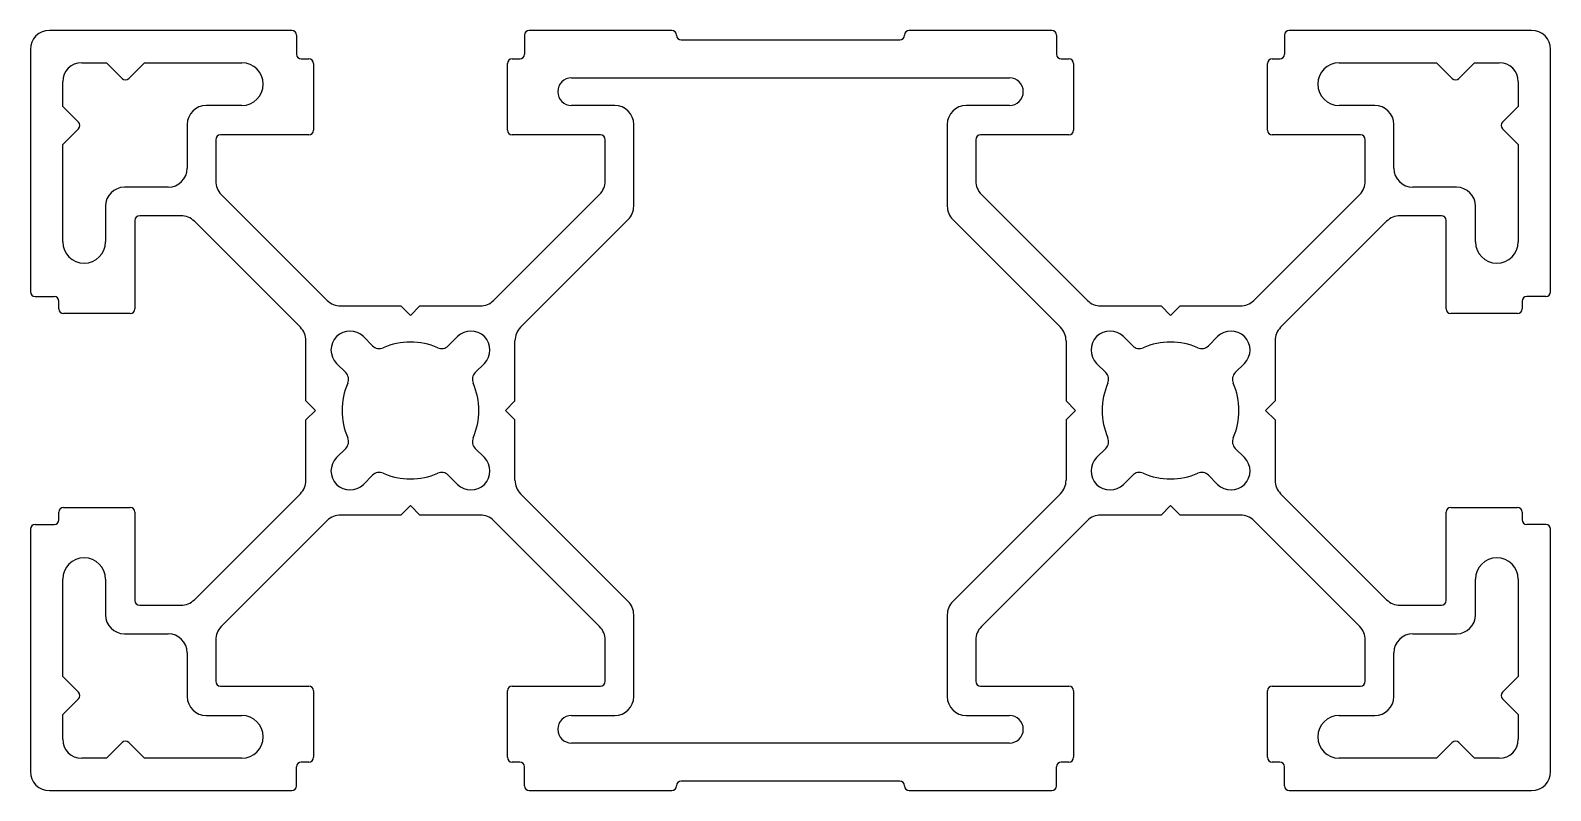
# Model space of a CAD drawing. Extents: x 2098.3 to 2178.3, y 1966.3 to 2006.3.
import ezdxf

# ---------------------------------------------------------------- set-up
doc = ezdxf.new("R2010")
doc.units = 0
doc.layers.get('0').update_dxf_attribs({"linetype": 'CONTINUOUS'})

msp = doc.modelspace()

# ---------------------------------------------------------------- linework, layer by layer
for p, q in [((2112.064, 2006.307), (2099.314, 2006.307)), ((2112.314, 2006.057), (2112.314, 2005.057)), ((2124.314, 2006.057), (2124.314, 2005.057)), ((2132.064, 2006.307), (2124.564, 2006.307)), ((2132.564, 2005.807), (2144.064, 2005.807)), ((2152.064, 2006.307), (2144.564, 2006.307)), ((2152.314, 2006.057), (2152.314, 2005.057)), ((2164.314, 2006.057), (2164.314, 2005.057)), ((2177.314, 2006.307), (2164.564, 2006.307)), ((2098.314, 2005.307), (2098.314, 1992.557)), ((2112.564, 2004.807), (2112.964, 2004.807)), ((2123.664, 2004.807), (2124.064, 2004.807)), ((2152.564, 2004.807), (2152.964, 2004.807)), ((2163.664, 2004.807), (2164.064, 2004.807)), ((2178.314, 1992.557), (2178.314, 2005.307)), ((2101.014, 2004.607), (2102.314, 2004.607)), ((2102.314, 2004.607), (2103.137, 2003.784)), ((2103.491, 2003.784), (2104.314, 2004.607)), ((2104.314, 2004.607), (2109.439, 2004.607)), ((2113.214, 2004.557), (2113.214, 2001.057)), ((2123.414, 2001.057), (2123.414, 2004.557)), ((2153.214, 2004.557), (2153.214, 2001.057)), ((2163.414, 2001.057), (2163.414, 2004.557)), ((2167.189, 2004.607), (2172.314, 2004.607)), ((2172.314, 2004.607), (2173.137, 2003.784)), ((2173.491, 2003.784), (2174.314, 2004.607)), ((2174.314, 2004.607), (2175.614, 2004.607)), ((2100.014, 2002.307), (2100.014, 2003.607)), ((2126.789, 2003.807), (2149.839, 2003.807)), ((2176.614, 2003.607), (2176.614, 2002.307)), ((2100.837, 2001.484), (2100.014, 2002.307)), ((2109.439, 2002.357), (2107.564, 2002.357)), ((2129.064, 2002.357), (2126.789, 2002.357)), ((2149.839, 2002.357), (2147.564, 2002.357)), ((2169.064, 2002.357), (2167.189, 2002.357)), ((2176.614, 2002.307), (2175.791, 2001.484)), ((2100.014, 2000.307), (2100.837, 2001.13)), ((2106.564, 2001.357), (2106.564, 1999.057)), ((2112.964, 2000.807), (2108.314, 2000.807)), ((2128.314, 2000.807), (2123.664, 2000.807)), ((2130.064, 1997.057), (2130.064, 2001.357)), ((2146.564, 2001.357), (2146.564, 1997.057)), ((2152.964, 2000.807), (2148.314, 2000.807)), ((2168.314, 2000.807), (2163.664, 2000.807)), ((2170.064, 1999.057), (2170.064, 2001.357)), ((2175.791, 2001.13), (2176.614, 2000.307)), ((2100.014, 1995.182), (2100.014, 2000.307)), ((2108.064, 2000.557), (2108.064, 1998.385)), ((2128.564, 1998.385), (2128.564, 2000.557)), ((2148.064, 2000.557), (2148.064, 1998.385)), ((2168.564, 1998.385), (2168.564, 2000.557)), ((2176.614, 2000.307), (2176.614, 1995.182)), ((2105.564, 1998.057), (2103.264, 1998.057)), ((2108.357, 1997.678), (2113.935, 1992.1)), ((2122.692, 1992.1), (2128.271, 1997.678)), ((2148.357, 1997.678), (2153.935, 1992.1)), ((2162.692, 1992.1), (2168.271, 1997.678)), ((2173.364, 1998.057), (2171.064, 1998.057)), ((2102.264, 1997.057), (2102.264, 1995.182)), ((2174.364, 1995.182), (2174.364, 1997.057)), ((2103.814, 1996.307), (2103.814, 1991.657)), ((2106.235, 1996.557), (2104.064, 1996.557)), ((2112.521, 1990.685), (2106.942, 1996.264)), ((2124.107, 1990.685), (2129.771, 1996.35)), ((2146.857, 1996.35), (2152.521, 1990.685)), ((2169.685, 1996.264), (2164.107, 1990.685)), ((2172.564, 1996.557), (2170.392, 1996.557)), ((2172.814, 1991.657), (2172.814, 1996.307)), ((2098.564, 1992.307), (2099.564, 1992.307)), ((2099.814, 1991.657), (2099.814, 1992.057)), ((2176.814, 1992.057), (2176.814, 1991.657)), ((2178.064, 1992.307), (2177.064, 1992.307)), ((2103.564, 1991.407), (2100.064, 1991.407)), ((2114.642, 1991.807), (2117.814, 1991.807)), ((2117.814, 1991.807), (2118.314, 1991.307)), ((2118.314, 1991.307), (2118.814, 1991.807)), ((2118.814, 1991.807), (2121.985, 1991.807)), ((2154.642, 1991.807), (2157.814, 1991.807)), ((2157.814, 1991.807), (2158.314, 1991.307)), ((2158.314, 1991.307), (2158.814, 1991.807)), ((2158.814, 1991.807), (2161.985, 1991.807)), ((2176.564, 1991.407), (2173.064, 1991.407)), ((2112.814, 1986.807), (2112.814, 1989.978)), ((2115.839, 1990.196), (2116.323, 1989.712)), ((2120.305, 1989.712), (2120.789, 1990.196)), ((2123.814, 1986.807), (2123.814, 1989.978)), ((2152.814, 1989.978), (2152.814, 1986.807)), ((2155.839, 1990.196), (2156.323, 1989.712)), ((2160.305, 1989.712), (2160.789, 1990.196)), ((2163.814, 1989.978), (2163.814, 1986.807)), ((2114.909, 1988.298), (2114.425, 1988.782)), ((2122.203, 1988.782), (2121.719, 1988.298)), ((2154.909, 1988.298), (2154.425, 1988.782)), ((2162.203, 1988.782), (2161.719, 1988.298)), ((2113.314, 1986.307), (2112.814, 1986.807)), ((2123.314, 1986.307), (2123.814, 1986.807)), ((2152.814, 1986.807), (2153.314, 1986.307)), ((2163.814, 1986.807), (2163.314, 1986.307)), ((2112.814, 1985.807), (2113.314, 1986.307)), ((2112.814, 1982.635), (2112.814, 1985.807)), ((2123.814, 1985.807), (2123.314, 1986.307)), ((2123.814, 1982.635), (2123.814, 1985.807)), ((2153.314, 1986.307), (2152.814, 1985.807)), ((2152.814, 1985.807), (2152.814, 1982.635)), ((2163.314, 1986.307), (2163.814, 1985.807)), ((2163.814, 1985.807), (2163.814, 1982.635)), ((2114.425, 1983.832), (2114.909, 1984.316)), ((2121.719, 1984.316), (2122.203, 1983.832)), ((2154.425, 1983.832), (2154.909, 1984.316)), ((2161.719, 1984.316), (2162.203, 1983.832)), ((2116.323, 1982.902), (2115.839, 1982.418)), ((2120.789, 1982.418), (2120.305, 1982.902)), ((2156.323, 1982.902), (2155.839, 1982.418)), ((2160.789, 1982.418), (2160.305, 1982.902)), ((2106.942, 1976.35), (2112.521, 1981.928)), ((2129.771, 1976.264), (2124.107, 1981.928)), ((2152.521, 1981.928), (2146.857, 1976.264)), ((2164.107, 1981.928), (2169.685, 1976.35)), ((2099.814, 1980.557), (2099.814, 1980.957)), ((2100.064, 1981.207), (2103.564, 1981.207)), ((2103.814, 1980.957), (2103.814, 1976.307)), ((2117.814, 1980.807), (2114.642, 1980.807)), ((2118.314, 1981.307), (2117.814, 1980.807)), ((2118.814, 1980.807), (2118.314, 1981.307)), ((2121.985, 1980.807), (2118.814, 1980.807)), ((2157.814, 1980.807), (2154.642, 1980.807)), ((2158.314, 1981.307), (2157.814, 1980.807)), ((2158.814, 1980.807), (2158.314, 1981.307)), ((2161.985, 1980.807), (2158.814, 1980.807)), ((2172.814, 1976.307), (2172.814, 1980.957)), ((2173.064, 1981.207), (2176.564, 1981.207)), ((2176.814, 1980.957), (2176.814, 1980.557)), ((2098.314, 1980.057), (2098.314, 1967.307)), ((2098.564, 1980.307), (2099.564, 1980.307)), ((2113.935, 1980.514), (2108.357, 1974.935)), ((2128.271, 1974.935), (2122.692, 1980.514)), ((2153.935, 1980.514), (2148.357, 1974.935)), ((2168.271, 1974.935), (2162.692, 1980.514)), ((2178.064, 1980.307), (2177.064, 1980.307)), ((2178.314, 1967.307), (2178.314, 1980.057)), ((2100.014, 1972.307), (2100.014, 1977.432)), ((2102.264, 1977.432), (2102.264, 1975.557)), ((2174.364, 1975.557), (2174.364, 1977.432)), ((2176.614, 1977.432), (2176.614, 1972.307)), ((2104.064, 1976.057), (2106.235, 1976.057)), ((2170.392, 1976.057), (2172.564, 1976.057)), ((2130.064, 1971.257), (2130.064, 1975.557)), ((2146.564, 1975.557), (2146.564, 1971.257)), ((2103.264, 1974.557), (2105.564, 1974.557)), ((2171.064, 1974.557), (2173.364, 1974.557)), ((2108.064, 1974.228), (2108.064, 1972.057)), ((2128.564, 1972.057), (2128.564, 1974.228)), ((2148.064, 1974.228), (2148.064, 1972.057)), ((2168.564, 1972.057), (2168.564, 1974.228)), ((2106.564, 1973.557), (2106.564, 1971.257)), ((2170.064, 1971.257), (2170.064, 1973.557)), ((2100.837, 1971.484), (2100.014, 1972.307)), ((2176.614, 1972.307), (2175.791, 1971.484)), ((2108.314, 1971.807), (2112.964, 1971.807)), ((2113.214, 1971.557), (2113.214, 1968.057)), ((2123.414, 1968.057), (2123.414, 1971.557)), ((2123.664, 1971.807), (2128.314, 1971.807)), ((2148.314, 1971.807), (2152.964, 1971.807)), ((2153.214, 1971.557), (2153.214, 1968.057)), ((2163.414, 1968.057), (2163.414, 1971.557)), ((2163.664, 1971.807), (2168.314, 1971.807)), ((2100.014, 1970.307), (2100.837, 1971.13)), ((2175.791, 1971.13), (2176.614, 1970.307)), ((2100.014, 1969.007), (2100.014, 1970.307)), ((2107.564, 1970.257), (2109.439, 1970.257)), ((2126.789, 1970.257), (2129.064, 1970.257)), ((2147.564, 1970.257), (2149.839, 1970.257)), ((2167.189, 1970.257), (2169.064, 1970.257)), ((2176.614, 1970.307), (2176.614, 1969.007)), ((2103.137, 1968.83), (2102.314, 1968.007)), ((2104.314, 1968.007), (2103.491, 1968.83)), ((2149.839, 1968.807), (2126.789, 1968.807)), ((2173.137, 1968.83), (2172.314, 1968.007)), ((2174.314, 1968.007), (2173.491, 1968.83)), ((2102.314, 1968.007), (2101.014, 1968.007)), ((2109.439, 1968.007), (2104.314, 1968.007)), ((2172.314, 1968.007), (2167.189, 1968.007)), ((2175.614, 1968.007), (2174.314, 1968.007)), ((2112.314, 1966.557), (2112.314, 1967.557)), ((2112.964, 1967.807), (2112.564, 1967.807)), ((2124.064, 1967.807), (2123.664, 1967.807)), ((2124.314, 1966.557), (2124.314, 1967.557)), ((2152.314, 1966.557), (2152.314, 1967.557)), ((2152.964, 1967.807), (2152.564, 1967.807)), ((2164.064, 1967.807), (2163.664, 1967.807)), ((2164.314, 1966.557), (2164.314, 1967.557)), ((2144.064, 1966.807), (2132.564, 1966.807)), ((2099.314, 1966.307), (2112.064, 1966.307)), ((2124.564, 1966.307), (2132.064, 1966.307)), ((2144.564, 1966.307), (2152.064, 1966.307)), ((2164.564, 1966.307), (2177.314, 1966.307))]:
    msp.add_line(p, q)
for centre, radius, start, end in [((2099.314, 2005.307), 1, 90, 180), ((2112.064, 2006.057), 0.25, 0, 90), ((2124.564, 2006.057), 0.25, 90, 180), ((2132.064, 2006.057), 0.25, 0, 90), ((2132.564, 2006.057), 0.25, 180, 270), ((2144.064, 2006.057), 0.25, 270, 360), ((2144.564, 2006.057), 0.25, 90, 180), ((2152.064, 2006.057), 0.25, 0, 90), ((2164.564, 2006.057), 0.25, 90, 180), ((2177.314, 2005.307), 1, 0, 90), ((2112.564, 2005.057), 0.25, 180, 270), ((2112.964, 2004.557), 0.25, 0, 90), ((2123.664, 2004.557), 0.25, 90, 180), ((2124.064, 2005.057), 0.25, 270, 360), ((2152.564, 2005.057), 0.25, 180, 270), ((2152.964, 2004.557), 0.25, 0, 90), ((2163.664, 2004.557), 0.25, 90, 180), ((2164.064, 2005.057), 0.25, 270, 360), ((2101.014, 2003.607), 1, 90, 180), ((2109.439, 2003.482), 1.125, 270, 90), ((2167.189, 2003.482), 1.125, 90, 270), ((2175.614, 2003.607), 1, 0, 90), ((2103.314, 2003.96), 0.25, 225, 315), ((2126.789, 2003.082), 0.725, 90, 270), ((2149.839, 2003.082), 0.725, 270, 90), ((2173.314, 2003.96), 0.25, 225, 315), ((2107.564, 2001.357), 1, 90, 180), ((2129.064, 2001.357), 1, 0, 90), ((2147.564, 2001.357), 1, 90, 180), ((2169.064, 2001.357), 1, 0, 90), ((2100.66, 2001.307), 0.25, 315, 45), ((2108.314, 2000.557), 0.25, 90, 180), ((2112.964, 2001.057), 0.25, 270, 360), ((2123.664, 2001.057), 0.25, 180, 270), ((2128.314, 2000.557), 0.25, 0, 90), ((2148.314, 2000.557), 0.25, 90, 180), ((2152.964, 2001.057), 0.25, 270, 360), ((2163.664, 2001.057), 0.25, 180, 270), ((2168.314, 2000.557), 0.25, 0, 90), ((2175.967, 2001.307), 0.25, 135, 225), ((2105.564, 1999.057), 1, 270, 0), ((2171.064, 1999.057), 1, 180, 270), ((2103.264, 1997.057), 1, 90, 180), ((2109.064, 1998.385), 1, 180, 225), ((2127.564, 1998.385), 1, 315, 360), ((2149.064, 1998.385), 1, 180, 225), ((2167.564, 1998.385), 1, 315, 360), ((2173.364, 1997.057), 1, 0, 90), ((2129.064, 1997.057), 1, 315, 360), ((2147.564, 1997.057), 1, 180, 225), ((2104.064, 1996.307), 0.25, 90, 180), ((2106.235, 1995.557), 1, 45, 90), ((2170.392, 1995.557), 1, 90, 135), ((2172.564, 1996.307), 0.25, 0, 90), ((2101.139, 1995.182), 1.125, 180, 0), ((2175.489, 1995.182), 1.125, 180, 0), ((2098.564, 1992.557), 0.25, 180, 270), ((2099.564, 1992.057), 0.25, 0, 90), ((2114.642, 1992.807), 1, 225, 270), ((2121.985, 1992.807), 1, 270, 315), ((2154.642, 1992.807), 1, 225, 270), ((2161.985, 1992.807), 1, 270, 315), ((2177.064, 1992.057), 0.25, 90, 180), ((2178.064, 1992.557), 0.25, 270, 360), ((2100.064, 1991.657), 0.25, 180, 270), ((2103.564, 1991.657), 0.25, 270, 360), ((2173.064, 1991.657), 0.25, 180, 270), ((2176.564, 1991.657), 0.25, 270, 360), ((2111.814, 1989.978), 1, 0, 45), ((2115.132, 1989.489), 1, 45, 225), ((2121.496, 1989.489), 1, 315, 135), ((2124.814, 1989.978), 1, 135, 180), ((2151.814, 1989.978), 1, 0, 45), ((2155.132, 1989.489), 1, 45, 225), ((2161.496, 1989.489), 1, 315, 135), ((2164.814, 1989.978), 1, 135, 180), ((2116.676, 1990.066), 0.5, 225, 293.53987), ((2118.314, 1986.307), 3.6, 66.46013, 113.53987), ((2119.951, 1990.066), 0.5, 246.46013, 315), ((2156.676, 1990.066), 0.5, 225, 293.53987), ((2158.314, 1986.307), 3.6, 66.46013, 113.53987), ((2159.951, 1990.066), 0.5, 246.46013, 315), ((2114.555, 1987.944), 0.5, 336.46013, 45), ((2122.073, 1987.944), 0.5, 135, 203.53987), ((2154.555, 1987.944), 0.5, 336.46013, 45), ((2162.073, 1987.944), 0.5, 135, 203.53987), ((2118.314, 1986.307), 3.6, 156.46013, 203.53987), ((2118.314, 1986.307), 3.6, 336.46013, 23.53987), ((2158.314, 1986.307), 3.6, 156.46013, 203.53987), ((2158.314, 1986.307), 3.6, 336.46013, 23.53987), ((2114.555, 1984.669), 0.5, 315, 23.53987), ((2122.073, 1984.669), 0.5, 156.46013, 225), ((2154.555, 1984.669), 0.5, 315, 23.53987), ((2162.073, 1984.669), 0.5, 156.46013, 225), ((2115.132, 1983.125), 1, 135, 315), ((2121.496, 1983.125), 1, 225, 45), ((2155.132, 1983.125), 1, 135, 315), ((2161.496, 1983.125), 1, 225, 45), ((2111.814, 1982.635), 1, 315, 360), ((2116.676, 1982.548), 0.5, 66.46013, 135), ((2118.314, 1986.307), 3.6, 246.46013, 293.53987), ((2119.951, 1982.548), 0.5, 45, 113.53987), ((2124.814, 1982.635), 1, 180, 225), ((2151.814, 1982.635), 1, 315, 360), ((2156.676, 1982.548), 0.5, 66.46013, 135), ((2158.314, 1986.307), 3.6, 246.46013, 293.53987), ((2159.951, 1982.548), 0.5, 45, 113.53987), ((2164.814, 1982.635), 1, 180, 225), ((2100.064, 1980.957), 0.25, 90, 180), ((2103.564, 1980.957), 0.25, 0, 90), ((2114.642, 1979.807), 1, 90, 135), ((2121.985, 1979.807), 1, 45, 90), ((2154.642, 1979.807), 1, 90, 135), ((2161.985, 1979.807), 1, 45, 90), ((2173.064, 1980.957), 0.25, 90, 180), ((2176.564, 1980.957), 0.25, 0, 90), ((2098.564, 1980.057), 0.25, 90, 180), ((2099.564, 1980.557), 0.25, 270, 360), ((2177.064, 1980.557), 0.25, 180, 270), ((2178.064, 1980.057), 0.25, 0, 90), ((2101.139, 1977.432), 1.125, 0, 180), ((2175.489, 1977.432), 1.125, 0, 180), ((2104.064, 1976.307), 0.25, 180, 270), ((2106.235, 1977.057), 1, 270, 315), ((2129.064, 1975.557), 1, 0, 45), ((2147.564, 1975.557), 1, 135, 180), ((2170.392, 1977.057), 1, 225, 270), ((2172.564, 1976.307), 0.25, 270, 360), ((2103.264, 1975.557), 1, 180, 270), ((2173.364, 1975.557), 1, 270, 0), ((2105.564, 1973.557), 1, 0, 90), ((2109.064, 1974.228), 1, 135, 180), ((2127.564, 1974.228), 1, 0, 45), ((2149.064, 1974.228), 1, 135, 180), ((2167.564, 1974.228), 1, 0, 45), ((2171.064, 1973.557), 1, 90, 180), ((2108.314, 1972.057), 0.25, 180, 270), ((2128.314, 1972.057), 0.25, 270, 360), ((2148.314, 1972.057), 0.25, 180, 270), ((2168.314, 1972.057), 0.25, 270, 360), ((2100.66, 1971.307), 0.25, 315, 45), ((2107.564, 1971.257), 1, 180, 270), ((2112.964, 1971.557), 0.25, 0, 90), ((2123.664, 1971.557), 0.25, 90, 180), ((2129.064, 1971.257), 1, 270, 0), ((2147.564, 1971.257), 1, 180, 270), ((2152.964, 1971.557), 0.25, 0, 90), ((2163.664, 1971.557), 0.25, 90, 180), ((2169.064, 1971.257), 1, 270, 0), ((2175.967, 1971.307), 0.25, 135, 225), ((2109.439, 1969.132), 1.125, 270, 90), ((2126.789, 1969.532), 0.725, 90, 270), ((2149.839, 1969.532), 0.725, 270, 90), ((2167.189, 1969.132), 1.125, 90, 270), ((2101.014, 1969.007), 1, 180, 270), ((2103.314, 1968.653), 0.25, 45, 135), ((2173.314, 1968.653), 0.25, 45, 135), ((2175.614, 1969.007), 1, 270, 360), ((2112.964, 1968.057), 0.25, 270, 360), ((2123.664, 1968.057), 0.25, 180, 270), ((2152.964, 1968.057), 0.25, 270, 360), ((2163.664, 1968.057), 0.25, 180, 270), ((2099.314, 1967.307), 1, 180, 270), ((2112.564, 1967.557), 0.25, 90, 180), ((2124.064, 1967.557), 0.25, 0, 90), ((2152.564, 1967.557), 0.25, 90, 180), ((2164.064, 1967.557), 0.25, 0, 90), ((2177.314, 1967.307), 1, 270, 0), ((2112.064, 1966.557), 0.25, 270, 360), ((2124.564, 1966.557), 0.25, 180, 270), ((2132.064, 1966.557), 0.25, 270, 360), ((2132.564, 1966.557), 0.25, 90, 180), ((2144.064, 1966.557), 0.25, 0, 90), ((2144.564, 1966.557), 0.25, 180, 270), ((2152.064, 1966.557), 0.25, 270, 360), ((2164.564, 1966.557), 0.25, 180, 270)]:
    msp.add_arc(centre, radius, start, end)

doc.saveas('drawing.dxf')
